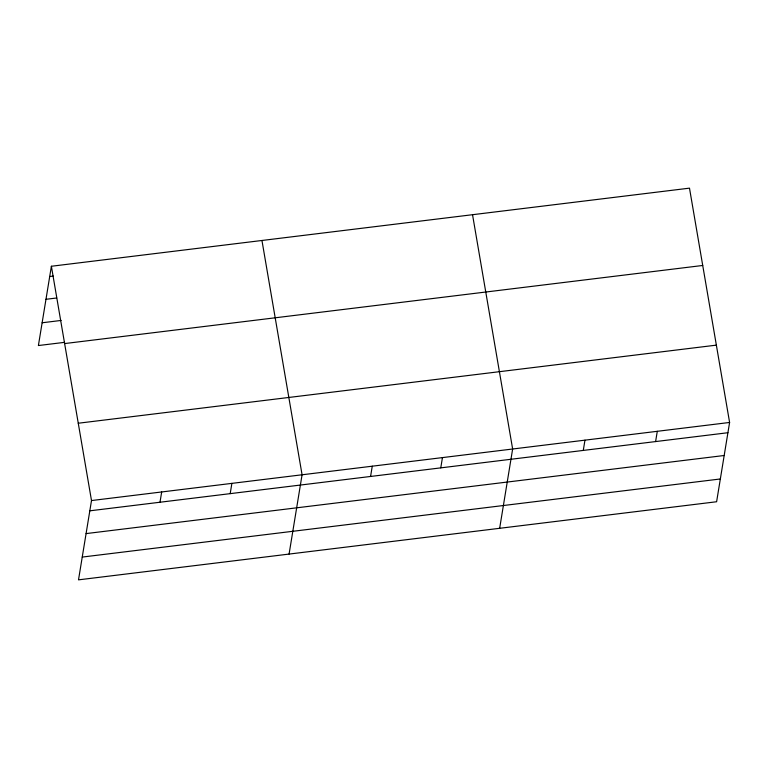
<?xml version="1.0" encoding="UTF-8"?>
<svg xmlns="http://www.w3.org/2000/svg" width="768" height="768" viewBox="0 0 768 768"><rect width="100%" height="100%" fill="white"/><g stroke="black" fill="none" stroke-linecap="round" stroke-linejoin="round"><path stroke-width="1.15" d="M51.389 266.256L91.498 500.554L78.509 579.85L716.611 501.744L729.6 422.458L689.491 188.15L51.389 266.256L38.4 345.542L64.57 342.346M160.003 502.234L161.683 491.962M230.198 493.642L231.878 483.37M289.085 554.074L302.074 474.778L261.955 240.48M370.579 476.458L372.259 466.186M440.774 467.866L442.454 457.603M499.661 528.298L512.64 449.011L472.531 214.704M583.277 450.422L584.966 440.16M655.603 441.571L657.283 431.309M49.699 276.518L53.27 276.086M45.974 299.299L56.678 297.994M42.134 322.771L61.162 320.438M64.618 343.574L702.73 265.469M78.259 423.235L716.362 345.139M91.498 500.554L729.6 422.458M89.818 510.826L727.92 432.72M86.083 533.597L724.186 455.501M82.243 557.069L720.346 478.973"/></g></svg>
